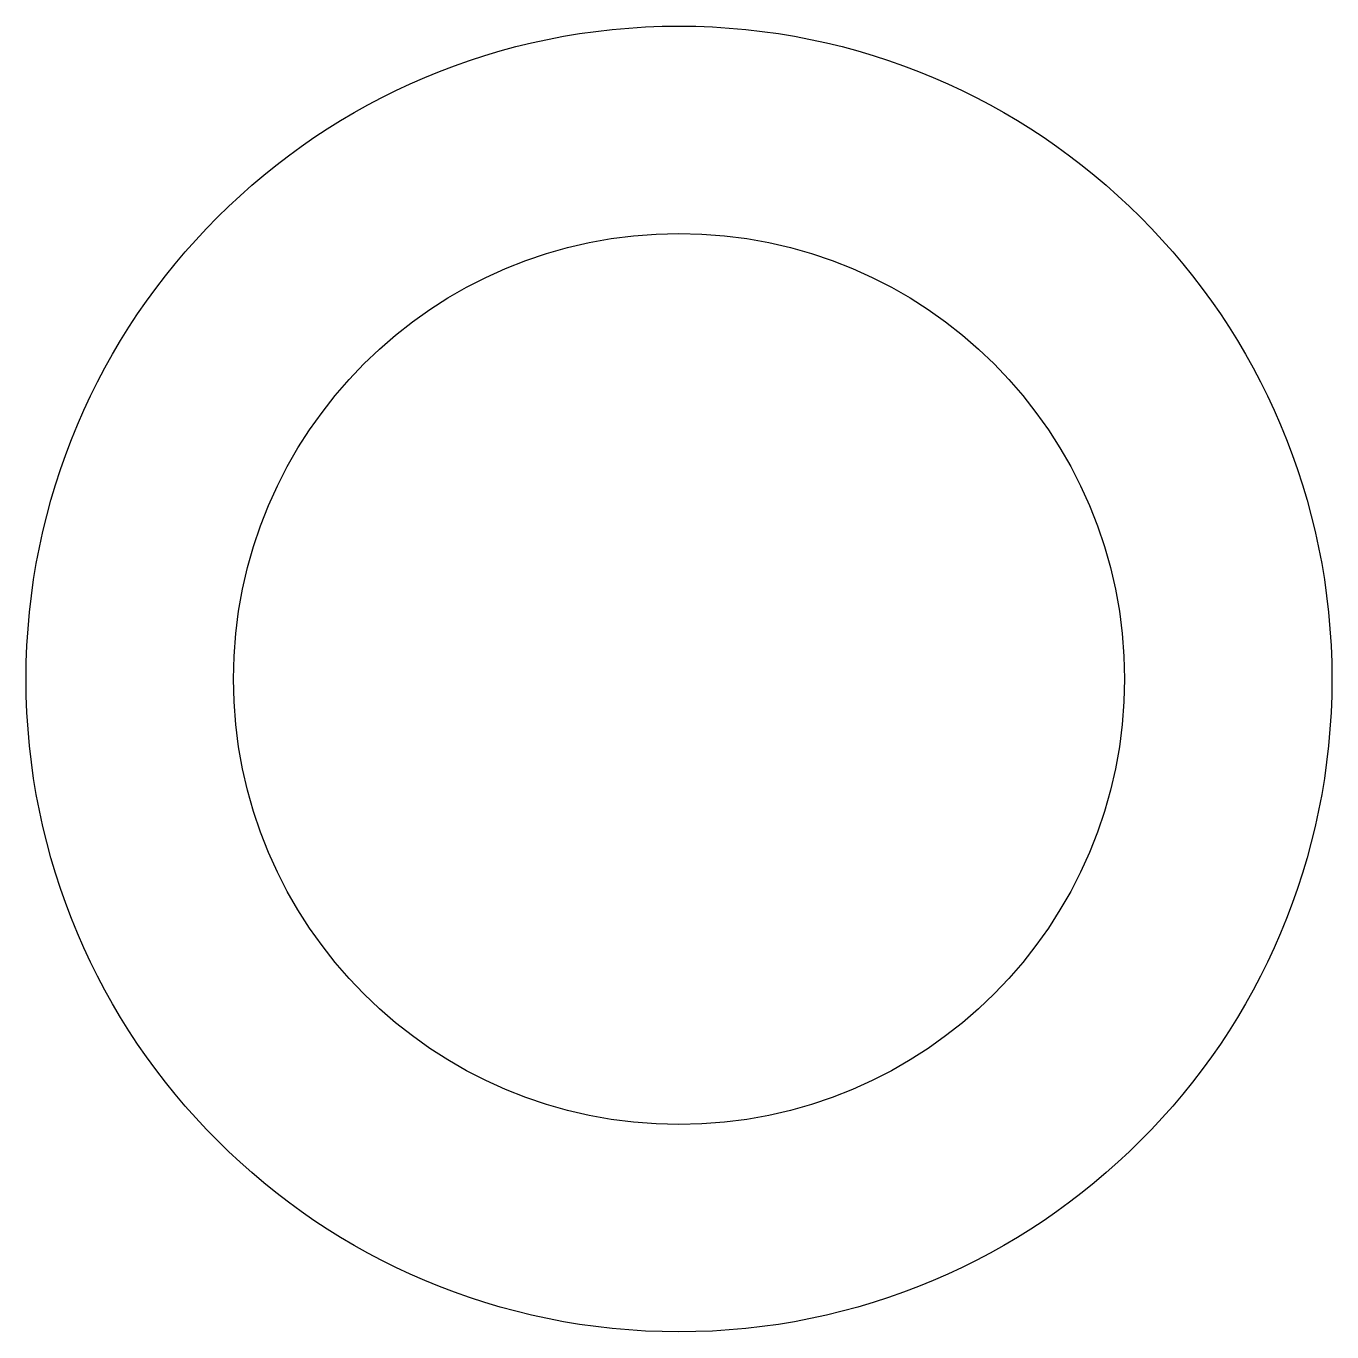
# Model space of a CAD drawing. Header units: inches. Extents: x 17.2 to 59.7, y 22.2 to 64.7.
import ezdxf

# ---------------------------------------------------------------- set-up
doc = ezdxf.new("R2010")
doc.units = ezdxf.units.IN
doc.header["$MEASUREMENT"] = 0

msp = doc.modelspace()

# ---------------------------------------------------------------- linework, layer by layer
for radius in [21.25, 14.5]:
    msp.add_circle((38.43, 43.41), radius)

doc.saveas('drawing.dxf')
